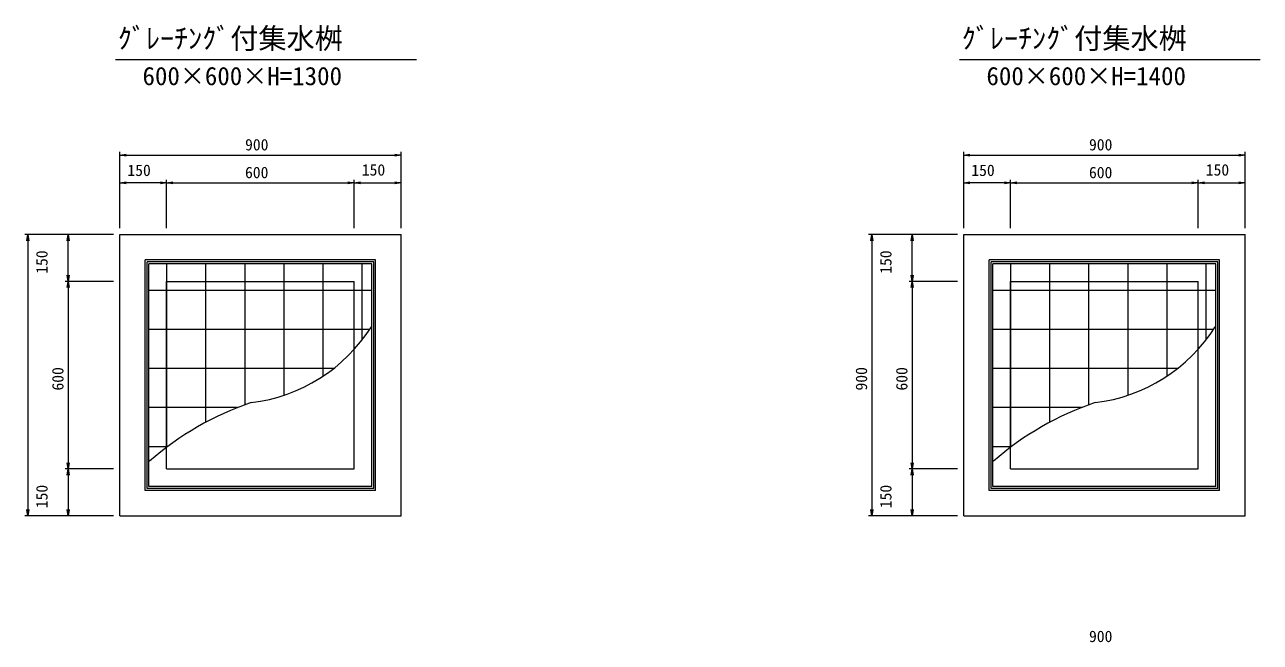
# Model space of a CAD drawing. Units: millimetres on the paper. Extents: x 0 to 841, y 0 to 594.
# Drawn here: x 195.4 to 393, y 189.5 to 288.3 of the extents above; entities that cross this region are included whole.
import ezdxf
from ezdxf.enums import TextEntityAlignment as Align

# ---------------------------------------------------------------- set-up
doc = ezdxf.new("R2010")
doc.units = ezdxf.units.MM
for name, color, linetype, lineweight in [('D-STR-DIM（寸法）', 7, 'Continuous', 18), ('D-STR-HTXT（旗揚げ）', 7, 'Continuous', 18), ('D-STR-STR1（構造物）', 4, 'Continuous', 18), ('D-STR（構造物外形線）', 1, 'Continuous', 18)]:
    doc.layers.add(name, color=color, linetype=linetype, lineweight=lineweight)
doc.layers.add('D-TTL-TXT（文字）', color=7, linetype='Continuous')
doc.styles.add('ＭＳ ゴシック', font='')
doc.styles.get('ＭＳ ゴシック').set_extended_font_data('MS Gothic')

msp = doc.modelspace()

# ---------------------------------------------------------------- linework, layer by layer
at = {"layer": 'D-STR-DIM（寸法）'}
for p, q in [((210.602, 255.72), (210.602, 267.913)), ((210.602, 267.413), (211.602, 267.58)), ((211.602, 267.247), (210.602, 267.413)), ((210.602, 267.413), (211.602, 267.413)), ((211.602, 267.413), (254.602, 267.413)), ((254.602, 267.58), (255.602, 267.413)), ((255.602, 267.413), (254.602, 267.247)), ((255.602, 267.413), (254.602, 267.413)), ((255.602, 255.72), (255.602, 267.913)), ((345.602, 255.72), (345.602, 267.913)), ((345.602, 267.413), (346.602, 267.58)), ((346.602, 267.247), (345.602, 267.413)), ((345.602, 267.413), (346.602, 267.413)), ((346.602, 267.413), (389.602, 267.413)), ((389.602, 267.58), (390.602, 267.413)), ((390.602, 267.413), (389.602, 267.247)), ((390.602, 267.413), (389.602, 267.413)), ((390.602, 255.72), (390.602, 267.913)), ((210.602, 255.72), (210.602, 263.47)), ((210.602, 262.97), (211.602, 263.137)), ((211.602, 262.803), (210.602, 262.97)), ((210.602, 262.97), (211.602, 262.97)), ((217.102, 262.97), (211.602, 262.97)), ((217.102, 263.137), (218.102, 262.97)), ((218.102, 262.97), (217.102, 262.803)), ((218.102, 262.97), (217.102, 262.97)), ((218.102, 255.72), (218.102, 263.47)), ((218.102, 255.72), (218.102, 263.47)), ((218.102, 262.97), (219.102, 263.137)), ((219.102, 262.803), (218.102, 262.97)), ((218.102, 262.97), (219.102, 262.97)), ((219.102, 262.97), (247.102, 262.97)), ((247.102, 263.137), (248.102, 262.97)), ((248.102, 262.97), (247.102, 262.803)), ((248.102, 262.97), (247.102, 262.97)), ((248.102, 255.72), (248.102, 263.47)), ((248.102, 255.72), (248.102, 263.47)), ((248.102, 262.97), (249.102, 263.137)), ((249.102, 262.803), (248.102, 262.97)), ((248.102, 262.97), (249.102, 262.97)), ((249.102, 262.97), (254.602, 262.97)), ((254.602, 263.137), (255.602, 262.97)), ((255.602, 262.97), (254.602, 262.803)), ((255.602, 262.97), (254.602, 262.97)), ((255.602, 255.72), (255.602, 263.47)), ((345.602, 255.72), (345.602, 263.47)), ((345.602, 262.97), (346.602, 263.137)), ((346.602, 262.803), (345.602, 262.97)), ((345.602, 262.97), (346.602, 262.97)), ((352.102, 262.97), (346.602, 262.97)), ((352.102, 263.137), (353.102, 262.97)), ((353.102, 262.97), (352.102, 262.803)), ((353.102, 262.97), (352.102, 262.97)), ((353.102, 255.72), (353.102, 263.47)), ((353.102, 255.72), (353.102, 263.47)), ((353.102, 262.97), (354.102, 263.137)), ((354.102, 262.803), (353.102, 262.97)), ((353.102, 262.97), (354.102, 262.97)), ((354.102, 262.97), (382.102, 262.97)), ((382.102, 263.137), (383.102, 262.97)), ((383.102, 262.97), (382.102, 262.803)), ((383.102, 262.97), (382.102, 262.97)), ((383.102, 255.72), (383.102, 263.47)), ((383.102, 255.72), (383.102, 263.47)), ((383.102, 262.97), (384.102, 263.137)), ((384.102, 262.803), (383.102, 262.97)), ((383.102, 262.97), (384.102, 262.97)), ((384.102, 262.97), (389.602, 262.97)), ((389.602, 263.137), (390.602, 262.97)), ((390.602, 262.97), (389.602, 262.803)), ((390.602, 262.97), (389.602, 262.97)), ((390.602, 255.72), (390.602, 263.47)), ((209.602, 254.72), (195.396, 254.72)), ((195.73, 253.72), (195.896, 254.72)), ((195.896, 254.72), (196.063, 253.72)), ((195.896, 254.72), (195.896, 253.72)), ((195.896, 253.72), (195.896, 210.72)), ((209.602, 254.72), (201.852, 254.72)), ((202.185, 253.72), (202.352, 254.72)), ((202.352, 254.72), (202.518, 253.72)), ((202.352, 254.72), (202.352, 253.72)), ((202.352, 248.22), (202.352, 253.72)), ((344.602, 254.72), (330.396, 254.72)), ((330.73, 253.72), (330.896, 254.72)), ((330.896, 254.72), (331.063, 253.72)), ((330.896, 254.72), (330.896, 253.72)), ((330.896, 253.72), (330.896, 210.72)), ((344.602, 254.72), (336.852, 254.72)), ((337.185, 253.72), (337.352, 254.72)), ((337.352, 254.72), (337.518, 253.72)), ((337.352, 254.72), (337.352, 253.72)), ((337.352, 248.22), (337.352, 253.72)), ((209.602, 247.22), (201.852, 247.22)), ((209.602, 247.22), (201.852, 247.22)), ((202.352, 247.22), (202.185, 248.22)), ((202.185, 246.22), (202.352, 247.22)), ((202.518, 248.22), (202.352, 247.22)), ((202.352, 247.22), (202.352, 248.22)), ((202.352, 247.22), (202.518, 246.22)), ((202.352, 247.22), (202.352, 246.22)), ((344.602, 247.22), (336.852, 247.22)), ((344.602, 247.22), (336.852, 247.22)), ((337.352, 247.22), (337.185, 248.22)), ((337.185, 246.22), (337.352, 247.22)), ((337.518, 248.22), (337.352, 247.22)), ((337.352, 247.22), (337.352, 248.22)), ((337.352, 247.22), (337.518, 246.22)), ((337.352, 247.22), (337.352, 246.22)), ((202.352, 246.22), (202.352, 218.22)), ((337.352, 246.22), (337.352, 218.22)), ((202.352, 217.22), (202.185, 218.22)), ((202.518, 218.22), (202.352, 217.22)), ((202.352, 217.22), (202.352, 218.22)), ((337.352, 217.22), (337.185, 218.22)), ((337.518, 218.22), (337.352, 217.22)), ((337.352, 217.22), (337.352, 218.22)), ((209.602, 217.22), (201.852, 217.22)), ((209.602, 217.22), (201.852, 217.22)), ((202.185, 216.22), (202.352, 217.22)), ((202.352, 217.22), (202.518, 216.22)), ((202.352, 217.22), (202.352, 216.22)), ((202.352, 216.22), (202.352, 210.72)), ((344.602, 217.22), (336.852, 217.22)), ((344.602, 217.22), (336.852, 217.22)), ((337.185, 216.22), (337.352, 217.22)), ((337.352, 217.22), (337.518, 216.22)), ((337.352, 217.22), (337.352, 216.22)), ((337.352, 216.22), (337.352, 210.72)), ((209.602, 209.72), (195.396, 209.72)), ((195.896, 209.72), (195.73, 210.72)), ((196.063, 210.72), (195.896, 209.72)), ((195.896, 209.72), (195.896, 210.72)), ((209.602, 209.72), (201.852, 209.72)), ((202.352, 209.72), (202.185, 210.72)), ((202.518, 210.72), (202.352, 209.72)), ((202.352, 209.72), (202.352, 210.72)), ((344.602, 209.72), (330.396, 209.72)), ((330.896, 209.72), (330.73, 210.72)), ((331.063, 210.72), (330.896, 209.72)), ((330.896, 209.72), (330.896, 210.72)), ((344.602, 209.72), (336.852, 209.72)), ((337.352, 209.72), (337.185, 210.72)), ((337.518, 210.72), (337.352, 209.72)), ((337.352, 209.72), (337.352, 210.72))]:
    msp.add_line(p, q, dxfattribs=at)
at = {"layer": 'D-STR-HTXT（旗揚げ）'}
for p, q in [((209.936, 282.698), (258.044, 282.698)), ((344.936, 282.698), (393.044, 282.698))]:
    msp.add_line(p, q, dxfattribs=at)
at = {"layer": 'D-STR-STR1（構造物）'}
for p, q in [((214.677, 213.795), (214.677, 250.645)), ((251.527, 250.645), (214.677, 250.645)), ((251.227, 250.345), (214.977, 250.345)), ((214.977, 214.095), (214.977, 250.345)), ((250.927, 250.045), (215.277, 250.045)), ((215.277, 214.395), (215.277, 250.045)), ((218.135, 247.22), (218.135, 249.97)), ((224.385, 247.22), (224.385, 249.97)), ((230.635, 247.22), (230.635, 249.97)), ((236.885, 247.22), (236.885, 249.97)), ((243.135, 247.22), (243.135, 249.97)), ((249.385, 237.864), (249.385, 249.97)), ((250.927, 214.395), (250.927, 250.045)), ((251.227, 214.095), (251.227, 250.345)), ((251.527, 213.795), (251.527, 250.645)), ((349.677, 213.795), (349.677, 250.645)), ((386.527, 250.645), (349.677, 250.645)), ((386.227, 250.345), (349.977, 250.345)), ((349.977, 214.095), (349.977, 250.345)), ((385.927, 250.045), (350.277, 250.045)), ((350.277, 214.395), (350.277, 250.045)), ((353.135, 247.22), (353.135, 249.97)), ((359.385, 247.22), (359.385, 249.97)), ((365.635, 247.22), (365.635, 249.97)), ((371.885, 247.22), (371.885, 249.97)), ((378.135, 247.22), (378.135, 249.97)), ((384.385, 237.864), (384.385, 249.97)), ((385.927, 214.395), (385.927, 250.045)), ((386.227, 214.095), (386.227, 250.345)), ((386.527, 213.795), (386.527, 250.645)), ((218.135, 220.716), (218.135, 247.22)), ((224.385, 224.69), (224.385, 247.22)), ((230.635, 227.48), (230.635, 247.22)), ((236.885, 229.008), (236.885, 247.22)), ((243.135, 232.063), (243.135, 247.22)), ((353.135, 220.716), (353.135, 247.22)), ((359.385, 224.69), (359.385, 247.22)), ((365.635, 227.48), (365.635, 247.22)), ((371.885, 229.008), (371.885, 247.22)), ((378.135, 232.063), (378.135, 247.22)), ((218.102, 245.782), (215.352, 245.782)), ((248.102, 245.782), (218.102, 245.782)), ((250.852, 245.782), (248.102, 245.782)), ((353.102, 245.782), (350.352, 245.782)), ((383.102, 245.782), (353.102, 245.782)), ((385.852, 245.782), (383.102, 245.782)), ((218.102, 239.532), (215.352, 239.532)), ((248.102, 239.532), (218.102, 239.532)), ((250.581, 239.532), (248.102, 239.532)), ((353.102, 239.532), (350.352, 239.532)), ((383.102, 239.532), (353.102, 239.532)), ((385.581, 239.532), (383.102, 239.532)), ((218.102, 233.282), (215.352, 233.282)), ((244.822, 233.282), (218.102, 233.282)), ((353.102, 233.282), (350.352, 233.282)), ((379.822, 233.282), (353.102, 233.282)), ((218.102, 227.032), (215.352, 227.032)), ((229.454, 227.032), (218.102, 227.032)), ((353.102, 227.032), (350.352, 227.032)), ((364.454, 227.032), (353.102, 227.032)), ((218.102, 220.782), (215.352, 220.782)), ((218.223, 220.782), (218.102, 220.782)), ((353.102, 220.782), (350.352, 220.782)), ((353.223, 220.782), (353.102, 220.782)), ((251.527, 213.795), (214.677, 213.795)), ((251.227, 214.095), (214.977, 214.095)), ((250.927, 214.395), (215.277, 214.395)), ((386.527, 213.795), (349.677, 213.795)), ((386.227, 214.095), (349.977, 214.095)), ((385.927, 214.395), (350.277, 214.395))]:
    msp.add_line(p, q, dxfattribs=at)
for centre, radius, start, end in [((228.488, 254.109), 26.468, 276.79494, 327.66345), ((363.488, 254.109), 26.468, 276.79494, 327.66345), ((247.31, 181.729), 48.695, 108.79618, 131.01713), ((382.31, 181.729), 48.695, 108.79618, 131.01713)]:
    msp.add_arc(centre, radius, start, end, dxfattribs=at)
at = {"layer": 'D-STR（構造物外形線）'}
for p, q in [((210.602, 254.72), (255.602, 254.72)), ((210.602, 209.72), (210.602, 254.72)), ((255.602, 209.72), (255.602, 254.72)), ((345.602, 254.72), (390.602, 254.72)), ((345.602, 209.72), (345.602, 254.72)), ((390.602, 209.72), (390.602, 254.72)), ((218.102, 247.22), (248.102, 247.22)), ((218.102, 217.22), (218.102, 247.22)), ((248.102, 217.22), (248.102, 247.22)), ((353.102, 247.22), (383.102, 247.22)), ((353.102, 217.22), (353.102, 247.22)), ((383.102, 217.22), (383.102, 247.22)), ((218.102, 217.22), (248.102, 217.22)), ((353.102, 217.22), (383.102, 217.22)), ((210.602, 209.72), (255.602, 209.72)), ((345.602, 209.72), (390.602, 209.72))]:
    msp.add_line(p, q, dxfattribs=at)

# ---------------------------------------------------------------- texts
at = {"layer": 'D-STR-DIM（寸法）', "style": 'ＭＳ ゴシック'}
for s, p in [('900', (230.646, 267.613)), ('900', (365.646, 267.613)), ('150', (211.82, 263.523)), ('600', (230.64, 263.17)), ('150', (249.32, 263.586)), ('150', (346.82, 263.523)), ('600', (365.64, 263.17)), ('150', (384.32, 263.586)), ('900', (365.646, 188.975))]:
    msp.add_text(s, height=1.833, dxfattribs=at).set_placement(p, align=Align.BOTTOM_LEFT)
for s, p in [('150', (199.602, 248.438)), ('150', (334.602, 248.438)), ('600', (202.152, 229.758)), ('900', (330.696, 229.764)), ('600', (337.152, 229.758)), ('150', (199.602, 210.938)), ('150', (334.602, 210.938))]:
    msp.add_text(s, height=1.833, rotation=90, dxfattribs=at).set_placement(p, align=Align.BOTTOM_LEFT)
at = {"layer": 'D-TTL-TXT（文字）', "style": 'ＭＳ ゴシック'}
for s, height, p in [('ｸﾞﾚｰﾁﾝｸﾞ付集水桝', 3.299, (210.286, 283.441)), ('ｸﾞﾚｰﾁﾝｸﾞ付集水桝', 3.299, (345.286, 283.441)), ('600×600×H=1300', 2.933, (214.235, 277.718)), ('600×600×H=1400', 2.933, (349.235, 277.718))]:
    msp.add_text(s, height=height, dxfattribs=at).set_placement(p, align=Align.BOTTOM_LEFT)

doc.saveas('drawing.dxf')
